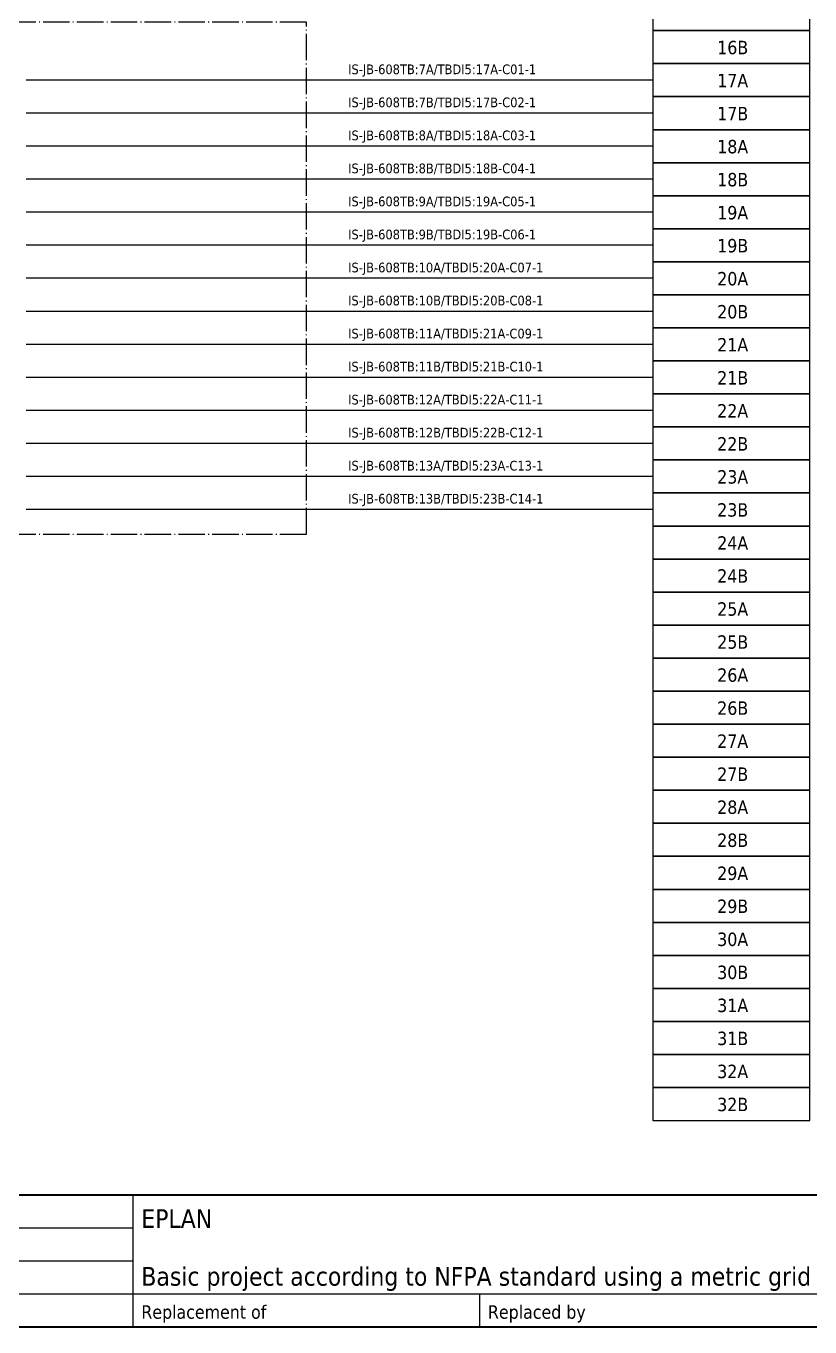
# Model space of a CAD drawing. Header units: millimetres. Extents: x 0 to 1792788, y -13 to 262234.
# Drawn here: x 87 to 182, y 0 to 157.6 of the extents above; entities that cross this region are included whole.
import ezdxf
from ezdxf.enums import TextEntityAlignment as Align

# ---------------------------------------------------------------- set-up
doc = ezdxf.new("R2010")
doc.units = ezdxf.units.MM
doc.linetypes.add('EPL_DASHDOT', pattern=[1, 0.8, -0.1, 0, -0.1])
for name, color, linetype, lineweight in [('EPLAN201', 7, 'Continuous', 35), ('EPLAN300', 5, 'Continuous', 25), ('EPLAN307', 134, 'EPL_DASHDOT', 25), ('EPLAN311', 7, 'Continuous', 25), ('EPLAN400', 5, 'Continuous', 35), ('EPLAN405', 7, 'Continuous', 25), ('EPLAN421', 5, 'Continuous', 35), ('EPLAN433', 251, 'Continuous', 35), ('EPLAN451', 7, 'Continuous', 35), ('EPLAN452', 7, 'Continuous', 35), ('EPLAN453', 7, 'Continuous', 35), ('EPLAN500', 7, 'Continuous', 35), ('EPLAN501', 7, 'Continuous', 35), ('EPLAN502', 7, 'Continuous', 35), ('EPLAN503', 7, 'Continuous', 35), ('EPLAN504', 7, 'Continuous', 35)]:
    doc.layers.add(name, color=color, linetype=linetype, lineweight=lineweight)
doc.styles.add('Tahoma', font='')
doc.styles.get('Tahoma').set_extended_font_data('Tahoma')

# ---------------------------------------------------------------- blocks, each defined once
blk = doc.blocks.new('EPLFRAME')
at = {"layer": 'EPLAN201', "linetype": 'Continuous', "lineweight": 35, "ltscale": 4}
blk.add_line((0, 16), (420, 16), dxfattribs=at)
at = {"layer": 'EPLAN201', "linetype": 'Continuous', "lineweight": 25, "ltscale": 4}
for p, q in [((100, 0), (100, 16)), ((0, 12), (100, 12)), ((0, 8), (100, 8)), ((0, 4), (184, 4)), ((142, 0), (142, 4))]:
    blk.add_line(p, q, dxfattribs=at)
at = {"layer": 'EPLAN201', "linetype": 'Continuous', "lineweight": 35, "ltscale": 4}
blk.add_lwpolyline([(0, 0), (420, 0), (420, 297), (0, 297)], close=True, dxfattribs=at)
at = {"layer": 'EPLAN201', "color": 7, "style": 'Tahoma'}
for s, p in [('Replacement of', (101, 1)), ('Replaced by', (143, 1))]:
    blk.add_text(s, height=1.6254, dxfattribs=at).set_placement(p)
at = {"layer": 'EPLAN451', "color": 7, "style": 'Tahoma'}
for tag, p, height in [('14_10014', (101, 12), 2.26), ('14_10015', (185, 12), 2.26), ('14_10011', (101, 5), 2.26), ('14_10013', (332, 5), 1.63), ('14_10151', (73, 1), 1.63), ('14_10300', (415, 1), 1.63)]:
    blk.add_attdef(tag, p, '', height=height, dxfattribs=at)
blk.add_attdef('4_25020', text='', height=1.63, dxfattribs=at).set_placement((413, 1), align=Align.RIGHT)
at = {"layer": 'EPLAN452', "color": 7, "style": 'Tahoma'}
for tag, p, height in [('4_11041', (1, 17), 2.26), ('4_11071[1]', (1, 13), 1.63), ('4_11074[1]', (21, 13), 1.63), ('4_11070[1]', (41, 13), 1.63), ('4_11024', (73, 13), 1.63), ('4_11011', (231, 12), 2.26), ('4_11030', (301, 12), 2.26), ('4_20132_1001', (374, 13), 1.63), ('4_11071[2]', (1, 9), 1.63), ('4_11074[2]', (21, 9), 1.63), ('4_11070[2]', (41, 9), 1.63), ('4_11022', (73, 9), 1.63), ('4_20134_1001', (374, 9), 1.63), ('4_11071[3]', (1, 5), 1.63), ('4_11074[3]', (21, 5), 1.63), ('4_11070[3]', (41, 5), 1.63), ('4_11080', (73, 5), 1.63), ('4_11059', (301, 5), 1.63)]:
    blk.add_attdef(tag, p, '', height=height, dxfattribs=at)
for tag, height, p in [('4_11040', 2.26, (419, 17)), ('4_11000', 1.63, (419, 5)), ('4_11085', 1.63, (141, 1)), ('4_11086', 1.63, (183, 1))]:
    blk.add_attdef(tag, text='', height=height, dxfattribs=at).set_placement(p, align=Align.RIGHT)
at = {"layer": 'EPLAN453', "color": 7, "style": 'Tahoma'}
for tag, p in [('53_19005_1', (21, 293)), ('53_19005', (63, 293)), ('53_19005_8', (105, 293)), ('53_19005_6', (147, 293)), ('53_19005_7', (189, 293)), ('53_19005_9', (231, 293)), ('53_19005_3', (273, 293)), ('53_19005_2', (315, 293)), ('53_19005_4', (357, 293)), ('53_19005_5', (399, 293))]:
    blk.add_attdef(tag, text='', height=1.35, dxfattribs=at).set_placement(p, align=Align.BOTTOM_CENTER)
blk = doc.blocks.new('EPLSYM_LibrarySPECIAL_en_US_Symbol427_Variant5_Placement1_31')
at = {"layer": 'EPLAN421', "color": 5, "style": 'Tahoma'}
for tag, p in [('17_20029[1]', (-0.9525, 3.335)), ('17_20029[2]', (20.0025, 3.335))]:
    blk.add_attdef(tag, text='', height=1.1739, dxfattribs=at).set_placement(p, align=Align.BOTTOM_RIGHT)
at = {"layer": 'EPLAN433', "color": 251, "style": 'Tahoma'}
blk.add_attdef('17_20406_1', text='', height=1.6254, dxfattribs=at).set_placement((0.9525, 1.5875), align=Align.BOTTOM_RIGHT)
blk.add_attdef('17_20406', text='', height=1.6254, dxfattribs=at).set_placement((0.9525, 1.5875), align=Align.BOTTOM_LEFT)
blk = doc.blocks.new('EPLSYM_LibrarySPECIAL_en_US_Symbol427_Variant5_Placement1_32')
at = {"layer": 'EPLAN421', "color": 5, "style": 'Tahoma'}
for tag, p in [('17_20029[1]', (-0.9525, 3.335)), ('17_20029[2]', (20.0025, 3.335))]:
    blk.add_attdef(tag, text='', height=1.1739, dxfattribs=at).set_placement(p, align=Align.BOTTOM_RIGHT)
at = {"layer": 'EPLAN433', "color": 251, "style": 'Tahoma'}
blk.add_attdef('17_20406_1', text='', height=1.6254, dxfattribs=at).set_placement((0.9525, 1.5875), align=Align.BOTTOM_RIGHT)
blk.add_attdef('17_20406', text='', height=1.6254, dxfattribs=at).set_placement((0.9525, 1.5875), align=Align.BOTTOM_LEFT)
blk = doc.blocks.new('EPLSYM_LibrarySPECIAL_en_US_Symbol427_Variant5_Placement1_33')
at = {"layer": 'EPLAN421', "color": 5, "style": 'Tahoma'}
for tag, p in [('17_20029[1]', (-0.9525, 3.335)), ('17_20029[2]', (20.0025, 3.335))]:
    blk.add_attdef(tag, text='', height=1.1739, dxfattribs=at).set_placement(p, align=Align.BOTTOM_RIGHT)
at = {"layer": 'EPLAN433', "color": 251, "style": 'Tahoma'}
blk.add_attdef('17_20406_1', text='', height=1.6254, dxfattribs=at).set_placement((0.9525, 1.5875), align=Align.BOTTOM_RIGHT)
blk.add_attdef('17_20406', text='', height=1.6254, dxfattribs=at).set_placement((0.9525, 1.5875), align=Align.BOTTOM_LEFT)
blk = doc.blocks.new('EPLSYM_LibrarySPECIAL_en_US_Symbol427_Variant5_Placement1_34')
at = {"layer": 'EPLAN421', "color": 5, "style": 'Tahoma'}
for tag, p in [('17_20029[1]', (-0.9525, 3.335)), ('17_20029[2]', (20.0025, 3.335))]:
    blk.add_attdef(tag, text='', height=1.1739, dxfattribs=at).set_placement(p, align=Align.BOTTOM_RIGHT)
at = {"layer": 'EPLAN433', "color": 251, "style": 'Tahoma'}
blk.add_attdef('17_20406_1', text='', height=1.6254, dxfattribs=at).set_placement((0.9525, 1.5875), align=Align.BOTTOM_RIGHT)
blk.add_attdef('17_20406', text='', height=1.6254, dxfattribs=at).set_placement((0.9525, 1.5875), align=Align.BOTTOM_LEFT)
blk = doc.blocks.new('EPLSYM_LibrarySPECIAL_en_US_Symbol427_Variant5_Placement1_35')
at = {"layer": 'EPLAN421', "color": 5, "style": 'Tahoma'}
for tag, p in [('17_20029[1]', (-0.9525, 3.335)), ('17_20029[2]', (20.0025, 3.335))]:
    blk.add_attdef(tag, text='', height=1.1739, dxfattribs=at).set_placement(p, align=Align.BOTTOM_RIGHT)
at = {"layer": 'EPLAN433', "color": 251, "style": 'Tahoma'}
blk.add_attdef('17_20406_1', text='', height=1.6254, dxfattribs=at).set_placement((0.9525, 1.5875), align=Align.BOTTOM_RIGHT)
blk.add_attdef('17_20406', text='', height=1.6254, dxfattribs=at).set_placement((0.9525, 1.5875), align=Align.BOTTOM_LEFT)
blk = doc.blocks.new('EPLSYM_LibrarySPECIAL_en_US_Symbol427_Variant5_Placement1_36')
at = {"layer": 'EPLAN421', "color": 5, "style": 'Tahoma'}
for tag, p in [('17_20029[1]', (-0.9525, 3.335)), ('17_20029[2]', (20.0025, 3.335))]:
    blk.add_attdef(tag, text='', height=1.1739, dxfattribs=at).set_placement(p, align=Align.BOTTOM_RIGHT)
at = {"layer": 'EPLAN433', "color": 251, "style": 'Tahoma'}
blk.add_attdef('17_20406_1', text='', height=1.6254, dxfattribs=at).set_placement((0.9525, 1.5875), align=Align.BOTTOM_RIGHT)
blk.add_attdef('17_20406', text='', height=1.6254, dxfattribs=at).set_placement((0.9525, 1.5875), align=Align.BOTTOM_LEFT)
blk = doc.blocks.new('EPLSYM_LibrarySPECIAL_en_US_Symbol427_Variant5_Placement1_37')
at = {"layer": 'EPLAN421', "color": 5, "style": 'Tahoma'}
for tag, p in [('17_20029[1]', (-0.9525, 3.335)), ('17_20029[2]', (20.0025, 3.335))]:
    blk.add_attdef(tag, text='', height=1.1739, dxfattribs=at).set_placement(p, align=Align.BOTTOM_RIGHT)
at = {"layer": 'EPLAN433', "color": 251, "style": 'Tahoma'}
blk.add_attdef('17_20406_1', text='', height=1.6254, dxfattribs=at).set_placement((0.9525, 1.5875), align=Align.BOTTOM_RIGHT)
blk.add_attdef('17_20406', text='', height=1.6254, dxfattribs=at).set_placement((0.9525, 1.5875), align=Align.BOTTOM_LEFT)
blk = doc.blocks.new('EPLSYM_LibrarySPECIAL_en_US_Symbol427_Variant5_Placement1_38')
at = {"layer": 'EPLAN421', "color": 5, "style": 'Tahoma'}
for tag, p in [('17_20029[1]', (-0.9525, 3.335)), ('17_20029[2]', (20.0025, 3.335))]:
    blk.add_attdef(tag, text='', height=1.1739, dxfattribs=at).set_placement(p, align=Align.BOTTOM_RIGHT)
at = {"layer": 'EPLAN433', "color": 251, "style": 'Tahoma'}
blk.add_attdef('17_20406_1', text='', height=1.6254, dxfattribs=at).set_placement((0.9525, 1.5875), align=Align.BOTTOM_RIGHT)
blk.add_attdef('17_20406', text='', height=1.6254, dxfattribs=at).set_placement((0.9525, 1.5875), align=Align.BOTTOM_LEFT)
blk = doc.blocks.new('EPLSYM_LibrarySPECIAL_en_US_Symbol427_Variant5_Placement1_39')
at = {"layer": 'EPLAN421', "color": 5, "style": 'Tahoma'}
for tag, p in [('17_20029[1]', (-0.9525, 3.335)), ('17_20029[2]', (20.0025, 3.335))]:
    blk.add_attdef(tag, text='', height=1.1739, dxfattribs=at).set_placement(p, align=Align.BOTTOM_RIGHT)
at = {"layer": 'EPLAN433', "color": 251, "style": 'Tahoma'}
blk.add_attdef('17_20406_1', text='', height=1.6254, dxfattribs=at).set_placement((0.9525, 1.5875), align=Align.BOTTOM_RIGHT)
blk.add_attdef('17_20406', text='', height=1.6254, dxfattribs=at).set_placement((0.9525, 1.5875), align=Align.BOTTOM_LEFT)
blk = doc.blocks.new('EPLSYM_LibrarySPECIAL_en_US_Symbol427_Variant5_Placement1_40')
at = {"layer": 'EPLAN421', "color": 5, "style": 'Tahoma'}
for tag, p in [('17_20029[1]', (-0.9525, 3.335)), ('17_20029[2]', (20.0025, 3.335))]:
    blk.add_attdef(tag, text='', height=1.1739, dxfattribs=at).set_placement(p, align=Align.BOTTOM_RIGHT)
at = {"layer": 'EPLAN433', "color": 251, "style": 'Tahoma'}
blk.add_attdef('17_20406_1', text='', height=1.6254, dxfattribs=at).set_placement((0.9525, 1.5875), align=Align.BOTTOM_RIGHT)
blk.add_attdef('17_20406', text='', height=1.6254, dxfattribs=at).set_placement((0.9525, 1.5875), align=Align.BOTTOM_LEFT)
blk = doc.blocks.new('EPLSYM_LibrarySPECIAL_en_US_Symbol427_Variant5_Placement1_41')
at = {"layer": 'EPLAN421', "color": 5, "style": 'Tahoma'}
for tag, p in [('17_20029[1]', (-0.9525, 3.335)), ('17_20029[2]', (20.0025, 3.335))]:
    blk.add_attdef(tag, text='', height=1.1739, dxfattribs=at).set_placement(p, align=Align.BOTTOM_RIGHT)
at = {"layer": 'EPLAN433', "color": 251, "style": 'Tahoma'}
blk.add_attdef('17_20406_1', text='', height=1.6254, dxfattribs=at).set_placement((0.9525, 1.5875), align=Align.BOTTOM_RIGHT)
blk.add_attdef('17_20406', text='', height=1.6254, dxfattribs=at).set_placement((0.9525, 1.5875), align=Align.BOTTOM_LEFT)
blk = doc.blocks.new('EPLSYM_LibrarySPECIAL_en_US_Symbol427_Variant5_Placement1_42')
at = {"layer": 'EPLAN421', "color": 5, "style": 'Tahoma'}
for tag, p in [('17_20029[1]', (-0.9525, 3.335)), ('17_20029[2]', (20.0025, 3.335))]:
    blk.add_attdef(tag, text='', height=1.1739, dxfattribs=at).set_placement(p, align=Align.BOTTOM_RIGHT)
at = {"layer": 'EPLAN433', "color": 251, "style": 'Tahoma'}
blk.add_attdef('17_20406_1', text='', height=1.6254, dxfattribs=at).set_placement((0.9525, 1.5875), align=Align.BOTTOM_RIGHT)
blk.add_attdef('17_20406', text='', height=1.6254, dxfattribs=at).set_placement((0.9525, 1.5875), align=Align.BOTTOM_LEFT)
blk = doc.blocks.new('EPLSYM_LibrarySPECIAL_en_US_Symbol427_Variant5_Placement1_43')
at = {"layer": 'EPLAN421', "color": 5, "style": 'Tahoma'}
for tag, p in [('17_20029[1]', (-0.9525, 3.335)), ('17_20029[2]', (20.0025, 3.335))]:
    blk.add_attdef(tag, text='', height=1.1739, dxfattribs=at).set_placement(p, align=Align.BOTTOM_RIGHT)
at = {"layer": 'EPLAN433', "color": 251, "style": 'Tahoma'}
blk.add_attdef('17_20406_1', text='', height=1.6254, dxfattribs=at).set_placement((0.9525, 1.5875), align=Align.BOTTOM_RIGHT)
blk.add_attdef('17_20406', text='', height=1.6254, dxfattribs=at).set_placement((0.9525, 1.5875), align=Align.BOTTOM_LEFT)
blk = doc.blocks.new('EPLSYM_LibrarySPECIAL_en_US_Symbol427_Variant5_Placement1_44')
at = {"layer": 'EPLAN421', "color": 5, "style": 'Tahoma'}
for tag, p in [('17_20029[1]', (-0.9525, 3.335)), ('17_20029[2]', (20.0025, 3.335))]:
    blk.add_attdef(tag, text='', height=1.1739, dxfattribs=at).set_placement(p, align=Align.BOTTOM_RIGHT)
at = {"layer": 'EPLAN433', "color": 251, "style": 'Tahoma'}
blk.add_attdef('17_20406_1', text='', height=1.6254, dxfattribs=at).set_placement((0.9525, 1.5875), align=Align.BOTTOM_RIGHT)
blk.add_attdef('17_20406', text='', height=1.6254, dxfattribs=at).set_placement((0.9525, 1.5875), align=Align.BOTTOM_LEFT)
blk = doc.blocks.new('EPLSYM_LibrarySPECIAL_en_US_Symbol427_Variant5_Placement1_45')
at = {"layer": 'EPLAN421', "color": 5, "style": 'Tahoma'}
for tag, p in [('17_20029[1]', (-0.9525, 3.335)), ('17_20029[2]', (20.0025, 3.335))]:
    blk.add_attdef(tag, text='', height=1.1739, dxfattribs=at).set_placement(p, align=Align.BOTTOM_RIGHT)
at = {"layer": 'EPLAN433', "color": 251, "style": 'Tahoma'}
blk.add_attdef('17_20406_1', text='', height=1.6254, dxfattribs=at).set_placement((0.9525, 1.5875), align=Align.BOTTOM_RIGHT)
blk.add_attdef('17_20406', text='', height=1.6254, dxfattribs=at).set_placement((0.9525, 1.5875), align=Align.BOTTOM_LEFT)
blk = doc.blocks.new('EPLSYM_LibrarySPECIAL_en_US_Symbol427_Variant5_Placement1_46')
at = {"layer": 'EPLAN421', "color": 5, "style": 'Tahoma'}
for tag, p in [('17_20029[1]', (-0.9525, 3.335)), ('17_20029[2]', (20.0025, 3.335))]:
    blk.add_attdef(tag, text='', height=1.1739, dxfattribs=at).set_placement(p, align=Align.BOTTOM_RIGHT)
at = {"layer": 'EPLAN433', "color": 251, "style": 'Tahoma'}
blk.add_attdef('17_20406_1', text='', height=1.6254, dxfattribs=at).set_placement((0.9525, 1.5875), align=Align.BOTTOM_RIGHT)
blk.add_attdef('17_20406', text='', height=1.6254, dxfattribs=at).set_placement((0.9525, 1.5875), align=Align.BOTTOM_LEFT)
blk = doc.blocks.new('EPLSYM_LibrarySPECIAL_en_US_Symbol427_Variant5_Placement1_47')
at = {"layer": 'EPLAN421', "color": 5, "style": 'Tahoma'}
for tag, p in [('17_20029[1]', (-0.9525, 3.335)), ('17_20029[2]', (20.0025, 3.335))]:
    blk.add_attdef(tag, text='', height=1.1739, dxfattribs=at).set_placement(p, align=Align.BOTTOM_RIGHT)
at = {"layer": 'EPLAN433', "color": 251, "style": 'Tahoma'}
blk.add_attdef('17_20406_1', text='', height=1.6254, dxfattribs=at).set_placement((0.9525, 1.5875), align=Align.BOTTOM_RIGHT)
blk.add_attdef('17_20406', text='', height=1.6254, dxfattribs=at).set_placement((0.9525, 1.5875), align=Align.BOTTOM_LEFT)
blk = doc.blocks.new('EPLSYM_LibrarySPECIAL_en_US_Symbol427_Variant5_Placement1_48')
at = {"layer": 'EPLAN421', "color": 5, "style": 'Tahoma'}
for tag, p in [('17_20029[1]', (-0.9525, 3.335)), ('17_20029[2]', (20.0025, 3.335))]:
    blk.add_attdef(tag, text='', height=1.1739, dxfattribs=at).set_placement(p, align=Align.BOTTOM_RIGHT)
at = {"layer": 'EPLAN433', "color": 251, "style": 'Tahoma'}
blk.add_attdef('17_20406_1', text='', height=1.6254, dxfattribs=at).set_placement((0.9525, 1.5875), align=Align.BOTTOM_RIGHT)
blk.add_attdef('17_20406', text='', height=1.6254, dxfattribs=at).set_placement((0.9525, 1.5875), align=Align.BOTTOM_LEFT)
blk = doc.blocks.new('EPLSYM_LibrarySPECIAL_en_US_Symbol427_Variant5_Placement1_49')
at = {"layer": 'EPLAN421', "color": 5, "style": 'Tahoma'}
for tag, p in [('17_20029[1]', (-0.9525, 3.335)), ('17_20029[2]', (20.0025, 3.335))]:
    blk.add_attdef(tag, text='', height=1.1739, dxfattribs=at).set_placement(p, align=Align.BOTTOM_RIGHT)
at = {"layer": 'EPLAN433', "color": 251, "style": 'Tahoma'}
blk.add_attdef('17_20406_1', text='', height=1.6254, dxfattribs=at).set_placement((0.9525, 1.5875), align=Align.BOTTOM_RIGHT)
blk.add_attdef('17_20406', text='', height=1.6254, dxfattribs=at).set_placement((0.9525, 1.5875), align=Align.BOTTOM_LEFT)
blk = doc.blocks.new('EPLSYM_LibrarySPECIAL_en_US_Symbol427_Variant5_Placement1_50')
at = {"layer": 'EPLAN421', "color": 5, "style": 'Tahoma'}
for tag, p in [('17_20029[1]', (-0.9525, 3.335)), ('17_20029[2]', (20.0025, 3.335))]:
    blk.add_attdef(tag, text='', height=1.1739, dxfattribs=at).set_placement(p, align=Align.BOTTOM_RIGHT)
at = {"layer": 'EPLAN433', "color": 251, "style": 'Tahoma'}
blk.add_attdef('17_20406_1', text='', height=1.6254, dxfattribs=at).set_placement((0.9525, 1.5875), align=Align.BOTTOM_RIGHT)
blk.add_attdef('17_20406', text='', height=1.6254, dxfattribs=at).set_placement((0.9525, 1.5875), align=Align.BOTTOM_LEFT)
blk = doc.blocks.new('EPLSYM_LibrarySPECIAL_en_US_Symbol427_Variant5_Placement1_51')
at = {"layer": 'EPLAN421', "color": 5, "style": 'Tahoma'}
for tag, p in [('17_20029[1]', (-0.9525, 3.335)), ('17_20029[2]', (20.0025, 3.335))]:
    blk.add_attdef(tag, text='', height=1.1739, dxfattribs=at).set_placement(p, align=Align.BOTTOM_RIGHT)
at = {"layer": 'EPLAN433', "color": 251, "style": 'Tahoma'}
blk.add_attdef('17_20406_1', text='', height=1.6254, dxfattribs=at).set_placement((0.9525, 1.5875), align=Align.BOTTOM_RIGHT)
blk.add_attdef('17_20406', text='', height=1.6254, dxfattribs=at).set_placement((0.9525, 1.5875), align=Align.BOTTOM_LEFT)
blk = doc.blocks.new('EPLSYM_LibrarySPECIAL_en_US_Symbol427_Variant5_Placement1_52')
at = {"layer": 'EPLAN421', "color": 5, "style": 'Tahoma'}
for tag, p in [('17_20029[1]', (-0.9525, 3.335)), ('17_20029[2]', (20.0025, 3.335))]:
    blk.add_attdef(tag, text='', height=1.1739, dxfattribs=at).set_placement(p, align=Align.BOTTOM_RIGHT)
at = {"layer": 'EPLAN433', "color": 251, "style": 'Tahoma'}
blk.add_attdef('17_20406_1', text='', height=1.6254, dxfattribs=at).set_placement((0.9525, 1.5875), align=Align.BOTTOM_RIGHT)
blk.add_attdef('17_20406', text='', height=1.6254, dxfattribs=at).set_placement((0.9525, 1.5875), align=Align.BOTTOM_LEFT)
blk = doc.blocks.new('EPLSYM_LibrarySPECIAL_en_US_Symbol427_Variant5_Placement1_53')
at = {"layer": 'EPLAN421', "color": 5, "style": 'Tahoma'}
for tag, p in [('17_20029[1]', (-0.9525, 3.335)), ('17_20029[2]', (20.0025, 3.335))]:
    blk.add_attdef(tag, text='', height=1.1739, dxfattribs=at).set_placement(p, align=Align.BOTTOM_RIGHT)
at = {"layer": 'EPLAN433', "color": 251, "style": 'Tahoma'}
blk.add_attdef('17_20406_1', text='', height=1.6254, dxfattribs=at).set_placement((0.9525, 1.5875), align=Align.BOTTOM_RIGHT)
blk.add_attdef('17_20406', text='', height=1.6254, dxfattribs=at).set_placement((0.9525, 1.5875), align=Align.BOTTOM_LEFT)
blk = doc.blocks.new('EPLSYM_LibrarySPECIAL_en_US_Symbol427_Variant5_Placement1_54')
at = {"layer": 'EPLAN421', "color": 5, "style": 'Tahoma'}
for tag, p in [('17_20029[1]', (-0.9525, 3.335)), ('17_20029[2]', (20.0025, 3.335))]:
    blk.add_attdef(tag, text='', height=1.1739, dxfattribs=at).set_placement(p, align=Align.BOTTOM_RIGHT)
at = {"layer": 'EPLAN433', "color": 251, "style": 'Tahoma'}
blk.add_attdef('17_20406_1', text='', height=1.6254, dxfattribs=at).set_placement((0.9525, 1.5875), align=Align.BOTTOM_RIGHT)
blk.add_attdef('17_20406', text='', height=1.6254, dxfattribs=at).set_placement((0.9525, 1.5875), align=Align.BOTTOM_LEFT)
blk = doc.blocks.new('EPLSYM_LibrarySPECIAL_en_US_Symbol427_Variant5_Placement1_55')
at = {"layer": 'EPLAN421', "color": 5, "style": 'Tahoma'}
for tag, p in [('17_20029[1]', (-0.9525, 3.335)), ('17_20029[2]', (20.0025, 3.335))]:
    blk.add_attdef(tag, text='', height=1.1739, dxfattribs=at).set_placement(p, align=Align.BOTTOM_RIGHT)
at = {"layer": 'EPLAN433', "color": 251, "style": 'Tahoma'}
blk.add_attdef('17_20406_1', text='', height=1.6254, dxfattribs=at).set_placement((0.9525, 1.5875), align=Align.BOTTOM_RIGHT)
blk.add_attdef('17_20406', text='', height=1.6254, dxfattribs=at).set_placement((0.9525, 1.5875), align=Align.BOTTOM_LEFT)
blk = doc.blocks.new('EPLSYM_LibrarySPECIAL_en_US_Symbol427_Variant5_Placement1_56')
at = {"layer": 'EPLAN421', "color": 5, "style": 'Tahoma'}
for tag, p in [('17_20029[1]', (-0.9525, 3.335)), ('17_20029[2]', (20.0025, 3.335))]:
    blk.add_attdef(tag, text='', height=1.1739, dxfattribs=at).set_placement(p, align=Align.BOTTOM_RIGHT)
at = {"layer": 'EPLAN433', "color": 251, "style": 'Tahoma'}
blk.add_attdef('17_20406_1', text='', height=1.6254, dxfattribs=at).set_placement((0.9525, 1.5875), align=Align.BOTTOM_RIGHT)
blk.add_attdef('17_20406', text='', height=1.6254, dxfattribs=at).set_placement((0.9525, 1.5875), align=Align.BOTTOM_LEFT)
blk = doc.blocks.new('EPLSYM_LibrarySPECIAL_en_US_Symbol427_Variant5_Placement1_57')
at = {"layer": 'EPLAN421', "color": 5, "style": 'Tahoma'}
for tag, p in [('17_20029[1]', (-0.9525, 3.335)), ('17_20029[2]', (20.0025, 3.335))]:
    blk.add_attdef(tag, text='', height=1.1739, dxfattribs=at).set_placement(p, align=Align.BOTTOM_RIGHT)
at = {"layer": 'EPLAN433', "color": 251, "style": 'Tahoma'}
blk.add_attdef('17_20406_1', text='', height=1.6254, dxfattribs=at).set_placement((0.9525, 1.5875), align=Align.BOTTOM_RIGHT)
blk.add_attdef('17_20406', text='', height=1.6254, dxfattribs=at).set_placement((0.9525, 1.5875), align=Align.BOTTOM_LEFT)
blk = doc.blocks.new('EPLSYM_LibrarySPECIAL_en_US_Symbol427_Variant5_Placement1_58')
at = {"layer": 'EPLAN421', "color": 5, "style": 'Tahoma'}
for tag, p in [('17_20029[1]', (-0.9525, 3.335)), ('17_20029[2]', (20.0025, 3.335))]:
    blk.add_attdef(tag, text='', height=1.1739, dxfattribs=at).set_placement(p, align=Align.BOTTOM_RIGHT)
at = {"layer": 'EPLAN433', "color": 251, "style": 'Tahoma'}
blk.add_attdef('17_20406_1', text='', height=1.6254, dxfattribs=at).set_placement((0.9525, 1.5875), align=Align.BOTTOM_RIGHT)
blk.add_attdef('17_20406', text='', height=1.6254, dxfattribs=at).set_placement((0.9525, 1.5875), align=Align.BOTTOM_LEFT)
blk = doc.blocks.new('EPLSYM_LibrarySPECIAL_en_US_Symbol427_Variant5_Placement1_59')
at = {"layer": 'EPLAN421', "color": 5, "style": 'Tahoma'}
for tag, p in [('17_20029[1]', (-0.9525, 3.335)), ('17_20029[2]', (20.0025, 3.335))]:
    blk.add_attdef(tag, text='', height=1.1739, dxfattribs=at).set_placement(p, align=Align.BOTTOM_RIGHT)
at = {"layer": 'EPLAN433', "color": 251, "style": 'Tahoma'}
blk.add_attdef('17_20406_1', text='', height=1.6254, dxfattribs=at).set_placement((0.9525, 1.5875), align=Align.BOTTOM_RIGHT)
blk.add_attdef('17_20406', text='', height=1.6254, dxfattribs=at).set_placement((0.9525, 1.5875), align=Align.BOTTOM_LEFT)
blk = doc.blocks.new('EPLSYM_LibrarySPECIAL_en_US_Symbol427_Variant5_Placement1_60')
at = {"layer": 'EPLAN421', "color": 5, "style": 'Tahoma'}
for tag, p in [('17_20029[1]', (-0.9525, 3.335)), ('17_20029[2]', (20.0025, 3.335))]:
    blk.add_attdef(tag, text='', height=1.1739, dxfattribs=at).set_placement(p, align=Align.BOTTOM_RIGHT)
at = {"layer": 'EPLAN433', "color": 251, "style": 'Tahoma'}
blk.add_attdef('17_20406_1', text='', height=1.6254, dxfattribs=at).set_placement((0.9525, 1.5875), align=Align.BOTTOM_RIGHT)
blk.add_attdef('17_20406', text='', height=1.6254, dxfattribs=at).set_placement((0.9525, 1.5875), align=Align.BOTTOM_LEFT)
blk = doc.blocks.new('EPLSYM_LibrarySPECIAL_en_US_Symbol427_Variant5_Placement1_61')
at = {"layer": 'EPLAN421', "color": 5, "style": 'Tahoma'}
for tag, p in [('17_20029[1]', (-0.9525, 3.335)), ('17_20029[2]', (20.0025, 3.335))]:
    blk.add_attdef(tag, text='', height=1.1739, dxfattribs=at).set_placement(p, align=Align.BOTTOM_RIGHT)
at = {"layer": 'EPLAN433', "color": 251, "style": 'Tahoma'}
blk.add_attdef('17_20406_1', text='', height=1.6254, dxfattribs=at).set_placement((0.9525, 1.5875), align=Align.BOTTOM_RIGHT)
blk.add_attdef('17_20406', text='', height=1.6254, dxfattribs=at).set_placement((0.9525, 1.5875), align=Align.BOTTOM_LEFT)
blk = doc.blocks.new('EPLSYM_LibrarySPECIAL_en_US_Symbol427_Variant5_Placement1_62')
at = {"layer": 'EPLAN421', "color": 5, "style": 'Tahoma'}
for tag, p in [('17_20029[1]', (-0.9525, 3.335)), ('17_20029[2]', (20.0025, 3.335))]:
    blk.add_attdef(tag, text='', height=1.1739, dxfattribs=at).set_placement(p, align=Align.BOTTOM_RIGHT)
at = {"layer": 'EPLAN433', "color": 251, "style": 'Tahoma'}
blk.add_attdef('17_20406_1', text='', height=1.6254, dxfattribs=at).set_placement((0.9525, 1.5875), align=Align.BOTTOM_RIGHT)
blk.add_attdef('17_20406', text='', height=1.6254, dxfattribs=at).set_placement((0.9525, 1.5875), align=Align.BOTTOM_LEFT)
blk = doc.blocks.new('EPLSYM_LibrarySPECIAL_en_US_Symbol427_Variant5_Placement1_63')
at = {"layer": 'EPLAN421', "color": 5, "style": 'Tahoma'}
for tag, p in [('17_20029[1]', (-0.9525, 3.335)), ('17_20029[2]', (20.0025, 3.335))]:
    blk.add_attdef(tag, text='', height=1.1739, dxfattribs=at).set_placement(p, align=Align.BOTTOM_RIGHT)
at = {"layer": 'EPLAN433', "color": 251, "style": 'Tahoma'}
blk.add_attdef('17_20406_1', text='', height=1.6254, dxfattribs=at).set_placement((0.9525, 1.5875), align=Align.BOTTOM_RIGHT)
blk.add_attdef('17_20406', text='', height=1.6254, dxfattribs=at).set_placement((0.9525, 1.5875), align=Align.BOTTOM_LEFT)
blk = doc.blocks.new('EPLSYM_LibrarySPECIAL_Symbol308_Variant0_Placement0')
at = {"layer": 'EPLAN405', "color": 7, "style": 'Tahoma'}
for tag, p in [('17_31011', (1.5, 6.35)), ('17_31002', (1.5, 0.5))]:
    blk.add_attdef(tag, text='', height=1.17, dxfattribs=at).set_placement(p, align=Align.BOTTOM_LEFT)
for tag, p in [('17_31004', (1.5, 4.4)), ('17_31003', (1.5, 2.45))]:
    blk.add_attdef(tag, p, '', height=1.17, dxfattribs=at)
blk = doc.blocks.new('EPLSYM_LibrarySPECIAL_Symbol2_Variant0_Placement1_22')
at = {"layer": 'EPLAN307', "lineweight": 25, "ltscale": 4}
blk.add_lwpolyline([(0, -62), (118, -62), (118, 0), (0, 0)], close=True, dxfattribs=at)
at = {"layer": 'EPLAN400', "color": 5, "style": 'Tahoma'}
blk.add_attdef('88_20010', text='', height=2.2575, dxfattribs=at).set_placement((-1.5, -0.9515), align=Align.TOP_RIGHT)
at = {"layer": 'EPLAN500', "color": 7, "style": 'Tahoma'}
blk.add_attdef('88_20027', text='', height=1.6254, dxfattribs=at).set_placement((-1.5, -4.57508), align=Align.TOP_RIGHT)
at = {"layer": 'EPLAN501', "color": 7, "style": 'Tahoma'}
blk.add_attdef('88_20011', text='', height=1.6254, dxfattribs=at).set_placement((-1.5, -9.97508), align=Align.TOP_RIGHT)
at = {"layer": 'EPLAN502', "color": 7, "style": 'Tahoma'}
blk.add_attdef('88_20025', text='', height=1.6254, dxfattribs=at).set_placement((-1.5, -12.67508), align=Align.TOP_RIGHT)
at = {"layer": 'EPLAN503', "color": 7, "style": 'Tahoma'}
blk.add_attdef('88_20024', text='', height=1.6254, dxfattribs=at).set_placement((-1.5, -15.37508), align=Align.TOP_RIGHT)
at = {"layer": 'EPLAN504', "color": 7, "style": 'Tahoma'}
blk.add_attdef('88_20901[1]', text='', height=1.6254, dxfattribs=at).set_placement((-1.5, -7.27508), align=Align.TOP_RIGHT)

msp = doc.modelspace()

# ---------------------------------------------------------------- linework, layer by layer
at = {"layer": 'EPLAN300', "lineweight": 25, "ltscale": 4}
for points in [[(163, 157), (182, 157), (182, 161), (163, 161)], [(163, 153), (182, 153), (182, 157), (163, 157)], [(163, 149), (182, 149), (182, 153), (163, 153)], [(163, 145), (182, 145), (182, 149), (163, 149)], [(163, 141), (182, 141), (182, 145), (163, 145)], [(163, 137), (182, 137), (182, 141), (163, 141)], [(163, 133), (182, 133), (182, 137), (163, 137)], [(163, 129), (182, 129), (182, 133), (163, 133)], [(163, 125), (182, 125), (182, 129), (163, 129)], [(163, 121), (182, 121), (182, 125), (163, 125)], [(163, 117), (182, 117), (182, 121), (163, 121)], [(163, 113), (182, 113), (182, 117), (163, 117)], [(163, 109), (182, 109), (182, 113), (163, 113)], [(163, 105), (182, 105), (182, 109), (163, 109)], [(163, 101), (182, 101), (182, 105), (163, 105)], [(163, 97), (182, 97), (182, 101), (163, 101)], [(163, 93), (182, 93), (182, 97), (163, 97)], [(163, 89), (182, 89), (182, 93), (163, 93)], [(163, 85), (182, 85), (182, 89), (163, 89)], [(163, 81), (182, 81), (182, 85), (163, 85)], [(163, 77), (182, 77), (182, 81), (163, 81)], [(163, 73), (182, 73), (182, 77), (163, 77)], [(163, 69), (182, 69), (182, 73), (163, 73)], [(163, 65), (182, 65), (182, 69), (163, 69)], [(163, 61), (182, 61), (182, 65), (163, 65)], [(163, 57), (182, 57), (182, 61), (163, 61)], [(163, 53), (182, 53), (182, 57), (163, 57)], [(163, 49), (182, 49), (182, 53), (163, 53)], [(163, 45), (182, 45), (182, 49), (163, 49)], [(163, 41), (182, 41), (182, 45), (163, 45)], [(163, 37), (182, 37), (182, 41), (163, 41)], [(163, 33), (182, 33), (182, 37), (163, 37)], [(163, 29), (182, 29), (182, 33), (163, 33)], [(163, 25), (182, 25), (182, 29), (163, 29)]]:
    msp.add_lwpolyline(points, close=True, dxfattribs=at)
at = {"layer": 'EPLAN311', "color": 7, "ltscale": 4}
for p, q in [((163, 151), (87.05, 151)), ((163, 147), (87.05, 147)), ((163, 143), (87.05, 143)), ((163, 139), (87.05, 139)), ((163, 135), (87.05, 135)), ((163, 131), (87.05, 131)), ((163, 127), (87.05, 127)), ((163, 123), (87.05, 123)), ((163, 119), (87.05, 119)), ((163, 115), (87.05, 115)), ((163, 111), (87.05, 111)), ((163, 107), (87.05, 107)), ((163, 103), (87.05, 103)), ((163, 99), (87.05, 99))]:
    msp.add_line(p, q, dxfattribs=at)

# ---------------------------------------------------------------- block references
ref = msp.add_blockref('EPLFRAME', (0, 0))
ref.add_attrib('14_10011', 'Basic project according to NFPA standard using a metric grid', (101, 5), dxfattribs={"layer": 'EPLAN451', "color": 7, "height": 2.2575, "style": 'Tahoma'})
ref.add_attrib('14_10014', 'EPLAN', (101, 12), dxfattribs={"layer": 'EPLAN451', "color": 7, "height": 2.257, "style": 'Tahoma'})
ref = msp.add_blockref('EPLSYM_LibrarySPECIAL_Symbol2_Variant0_Placement1_22', (3, 158))
ref.add_attrib('88_20010', 'IS-JB-608', dxfattribs={"layer": 'EPLAN400', "color": 5, "height": 2.257, "style": 'Tahoma'}).set_placement((16.61, 161.81), align=Align.TOP_RIGHT)
ref = msp.add_blockref('EPLSYM_LibrarySPECIAL_en_US_Symbol427_Variant5_Placement1_31', (163, 155))
ref.add_attrib('17_20011', '16B', dxfattribs={"layer": 'EPLAN501', "color": 7, "height": 1.625, "style": 'Tahoma'}).set_placement((172.66, 153.65), align=Align.BOTTOM_CENTER)
ref = msp.add_blockref('EPLSYM_LibrarySPECIAL_Symbol308_Variant0_Placement0', (126, 151))
ref.add_attrib('17_31011', 'IS-JB-608TB:7A/TBDI5:17A-C01-1', dxfattribs={"layer": 'EPLAN405', "color": 7, "height": 1.1739, "style": 'Tahoma'}).set_placement((126.05, 151.37), align=Align.BOTTOM_LEFT)
ref = msp.add_blockref('EPLSYM_LibrarySPECIAL_en_US_Symbol427_Variant5_Placement1_32', (163, 151))
ref.add_attrib('17_20011', '17A', dxfattribs={"layer": 'EPLAN501', "color": 7, "height": 1.625, "style": 'Tahoma'}).set_placement((172.66, 149.65), align=Align.BOTTOM_CENTER)
ref = msp.add_blockref('EPLSYM_LibrarySPECIAL_Symbol308_Variant0_Placement0', (126, 147))
ref.add_attrib('17_31011', 'IS-JB-608TB:7B/TBDI5:17B-C02-1', dxfattribs={"layer": 'EPLAN405', "color": 7, "height": 1.1739, "style": 'Tahoma'}).set_placement((126.05, 147.37), align=Align.BOTTOM_LEFT)
ref = msp.add_blockref('EPLSYM_LibrarySPECIAL_en_US_Symbol427_Variant5_Placement1_33', (163, 147))
ref.add_attrib('17_20011', '17B', dxfattribs={"layer": 'EPLAN501', "color": 7, "height": 1.625, "style": 'Tahoma'}).set_placement((172.66, 145.65), align=Align.BOTTOM_CENTER)
ref = msp.add_blockref('EPLSYM_LibrarySPECIAL_Symbol308_Variant0_Placement0', (126, 143))
ref.add_attrib('17_31011', 'IS-JB-608TB:8A/TBDI5:18A-C03-1', dxfattribs={"layer": 'EPLAN405', "color": 7, "height": 1.1739, "style": 'Tahoma'}).set_placement((126.05, 143.37), align=Align.BOTTOM_LEFT)
ref = msp.add_blockref('EPLSYM_LibrarySPECIAL_en_US_Symbol427_Variant5_Placement1_34', (163, 143))
ref.add_attrib('17_20011', '18A', dxfattribs={"layer": 'EPLAN501', "color": 7, "height": 1.625, "style": 'Tahoma'}).set_placement((172.66, 141.65), align=Align.BOTTOM_CENTER)
ref = msp.add_blockref('EPLSYM_LibrarySPECIAL_Symbol308_Variant0_Placement0', (126, 139))
ref.add_attrib('17_31011', 'IS-JB-608TB:8B/TBDI5:18B-C04-1', dxfattribs={"layer": 'EPLAN405', "color": 7, "height": 1.1739, "style": 'Tahoma'}).set_placement((126.05, 139.37), align=Align.BOTTOM_LEFT)
ref = msp.add_blockref('EPLSYM_LibrarySPECIAL_en_US_Symbol427_Variant5_Placement1_35', (163, 139))
ref.add_attrib('17_20011', '18B', dxfattribs={"layer": 'EPLAN501', "color": 7, "height": 1.625, "style": 'Tahoma'}).set_placement((172.66, 137.65), align=Align.BOTTOM_CENTER)
ref = msp.add_blockref('EPLSYM_LibrarySPECIAL_Symbol308_Variant0_Placement0', (126, 135))
ref.add_attrib('17_31011', 'IS-JB-608TB:9A/TBDI5:19A-C05-1', dxfattribs={"layer": 'EPLAN405', "color": 7, "height": 1.1739, "style": 'Tahoma'}).set_placement((126.05, 135.37), align=Align.BOTTOM_LEFT)
ref = msp.add_blockref('EPLSYM_LibrarySPECIAL_en_US_Symbol427_Variant5_Placement1_36', (163, 135))
ref.add_attrib('17_20011', '19A', dxfattribs={"layer": 'EPLAN501', "color": 7, "height": 1.625, "style": 'Tahoma'}).set_placement((172.66, 133.65), align=Align.BOTTOM_CENTER)
ref = msp.add_blockref('EPLSYM_LibrarySPECIAL_Symbol308_Variant0_Placement0', (126, 131))
ref.add_attrib('17_31011', 'IS-JB-608TB:9B/TBDI5:19B-C06-1', dxfattribs={"layer": 'EPLAN405', "color": 7, "height": 1.1739, "style": 'Tahoma'}).set_placement((126.05, 131.37), align=Align.BOTTOM_LEFT)
ref = msp.add_blockref('EPLSYM_LibrarySPECIAL_en_US_Symbol427_Variant5_Placement1_37', (163, 131))
ref.add_attrib('17_20011', '19B', dxfattribs={"layer": 'EPLAN501', "color": 7, "height": 1.625, "style": 'Tahoma'}).set_placement((172.66, 129.65), align=Align.BOTTOM_CENTER)
ref = msp.add_blockref('EPLSYM_LibrarySPECIAL_Symbol308_Variant0_Placement0', (126, 127))
ref.add_attrib('17_31011', 'IS-JB-608TB:10A/TBDI5:20A-C07-1', dxfattribs={"layer": 'EPLAN405', "color": 7, "height": 1.1739, "style": 'Tahoma'}).set_placement((126.05, 127.37), align=Align.BOTTOM_LEFT)
ref = msp.add_blockref('EPLSYM_LibrarySPECIAL_en_US_Symbol427_Variant5_Placement1_38', (163, 127))
ref.add_attrib('17_20011', '20A', dxfattribs={"layer": 'EPLAN501', "color": 7, "height": 1.625, "style": 'Tahoma'}).set_placement((172.66, 125.65), align=Align.BOTTOM_CENTER)
ref = msp.add_blockref('EPLSYM_LibrarySPECIAL_Symbol308_Variant0_Placement0', (126, 123))
ref.add_attrib('17_31011', 'IS-JB-608TB:10B/TBDI5:20B-C08-1', dxfattribs={"layer": 'EPLAN405', "color": 7, "height": 1.1739, "style": 'Tahoma'}).set_placement((126.05, 123.37), align=Align.BOTTOM_LEFT)
ref = msp.add_blockref('EPLSYM_LibrarySPECIAL_en_US_Symbol427_Variant5_Placement1_39', (163, 123))
ref.add_attrib('17_20011', '20B', dxfattribs={"layer": 'EPLAN501', "color": 7, "height": 1.625, "style": 'Tahoma'}).set_placement((172.66, 121.65), align=Align.BOTTOM_CENTER)
ref = msp.add_blockref('EPLSYM_LibrarySPECIAL_Symbol308_Variant0_Placement0', (126, 119))
ref.add_attrib('17_31011', 'IS-JB-608TB:11A/TBDI5:21A-C09-1', dxfattribs={"layer": 'EPLAN405', "color": 7, "height": 1.1739, "style": 'Tahoma'}).set_placement((126.05, 119.37), align=Align.BOTTOM_LEFT)
ref = msp.add_blockref('EPLSYM_LibrarySPECIAL_en_US_Symbol427_Variant5_Placement1_40', (163, 119))
ref.add_attrib('17_20011', '21A', dxfattribs={"layer": 'EPLAN501', "color": 7, "height": 1.625, "style": 'Tahoma'}).set_placement((172.66, 117.65), align=Align.BOTTOM_CENTER)
ref = msp.add_blockref('EPLSYM_LibrarySPECIAL_Symbol308_Variant0_Placement0', (126, 115))
ref.add_attrib('17_31011', 'IS-JB-608TB:11B/TBDI5:21B-C10-1', dxfattribs={"layer": 'EPLAN405', "color": 7, "height": 1.1739, "style": 'Tahoma'}).set_placement((126.05, 115.37), align=Align.BOTTOM_LEFT)
ref = msp.add_blockref('EPLSYM_LibrarySPECIAL_en_US_Symbol427_Variant5_Placement1_41', (163, 115))
ref.add_attrib('17_20011', '21B', dxfattribs={"layer": 'EPLAN501', "color": 7, "height": 1.625, "style": 'Tahoma'}).set_placement((172.66, 113.65), align=Align.BOTTOM_CENTER)
ref = msp.add_blockref('EPLSYM_LibrarySPECIAL_Symbol308_Variant0_Placement0', (126, 111))
ref.add_attrib('17_31011', 'IS-JB-608TB:12A/TBDI5:22A-C11-1', dxfattribs={"layer": 'EPLAN405', "color": 7, "height": 1.1739, "style": 'Tahoma'}).set_placement((126.05, 111.37), align=Align.BOTTOM_LEFT)
ref = msp.add_blockref('EPLSYM_LibrarySPECIAL_en_US_Symbol427_Variant5_Placement1_42', (163, 111))
ref.add_attrib('17_20011', '22A', dxfattribs={"layer": 'EPLAN501', "color": 7, "height": 1.625, "style": 'Tahoma'}).set_placement((172.66, 109.65), align=Align.BOTTOM_CENTER)
ref = msp.add_blockref('EPLSYM_LibrarySPECIAL_Symbol308_Variant0_Placement0', (126, 107))
ref.add_attrib('17_31011', 'IS-JB-608TB:12B/TBDI5:22B-C12-1', dxfattribs={"layer": 'EPLAN405', "color": 7, "height": 1.1739, "style": 'Tahoma'}).set_placement((126.05, 107.37), align=Align.BOTTOM_LEFT)
ref = msp.add_blockref('EPLSYM_LibrarySPECIAL_en_US_Symbol427_Variant5_Placement1_43', (163, 107))
ref.add_attrib('17_20011', '22B', dxfattribs={"layer": 'EPLAN501', "color": 7, "height": 1.625, "style": 'Tahoma'}).set_placement((172.66, 105.65), align=Align.BOTTOM_CENTER)
ref = msp.add_blockref('EPLSYM_LibrarySPECIAL_Symbol308_Variant0_Placement0', (126, 103))
ref.add_attrib('17_31011', 'IS-JB-608TB:13A/TBDI5:23A-C13-1', dxfattribs={"layer": 'EPLAN405', "color": 7, "height": 1.1739, "style": 'Tahoma'}).set_placement((126.05, 103.37), align=Align.BOTTOM_LEFT)
ref = msp.add_blockref('EPLSYM_LibrarySPECIAL_en_US_Symbol427_Variant5_Placement1_44', (163, 103))
ref.add_attrib('17_20011', '23A', dxfattribs={"layer": 'EPLAN501', "color": 7, "height": 1.625, "style": 'Tahoma'}).set_placement((172.66, 101.65), align=Align.BOTTOM_CENTER)
ref = msp.add_blockref('EPLSYM_LibrarySPECIAL_Symbol308_Variant0_Placement0', (126, 99))
ref.add_attrib('17_31011', 'IS-JB-608TB:13B/TBDI5:23B-C14-1', dxfattribs={"layer": 'EPLAN405', "color": 7, "height": 1.1739, "style": 'Tahoma'}).set_placement((126.05, 99.37), align=Align.BOTTOM_LEFT)
ref = msp.add_blockref('EPLSYM_LibrarySPECIAL_en_US_Symbol427_Variant5_Placement1_45', (163, 99))
ref.add_attrib('17_20011', '23B', dxfattribs={"layer": 'EPLAN501', "color": 7, "height": 1.625, "style": 'Tahoma'}).set_placement((172.66, 97.65), align=Align.BOTTOM_CENTER)
ref = msp.add_blockref('EPLSYM_LibrarySPECIAL_en_US_Symbol427_Variant5_Placement1_46', (163, 95))
ref.add_attrib('17_20011', '24A', dxfattribs={"layer": 'EPLAN501', "color": 7, "height": 1.625, "style": 'Tahoma'}).set_placement((172.66, 93.65), align=Align.BOTTOM_CENTER)
ref = msp.add_blockref('EPLSYM_LibrarySPECIAL_en_US_Symbol427_Variant5_Placement1_47', (163, 91))
ref.add_attrib('17_20011', '24B', dxfattribs={"layer": 'EPLAN501', "color": 7, "height": 1.625, "style": 'Tahoma'}).set_placement((172.66, 89.65), align=Align.BOTTOM_CENTER)
ref = msp.add_blockref('EPLSYM_LibrarySPECIAL_en_US_Symbol427_Variant5_Placement1_48', (163, 87))
ref.add_attrib('17_20011', '25A', dxfattribs={"layer": 'EPLAN501', "color": 7, "height": 1.625, "style": 'Tahoma'}).set_placement((172.66, 85.65), align=Align.BOTTOM_CENTER)
ref = msp.add_blockref('EPLSYM_LibrarySPECIAL_en_US_Symbol427_Variant5_Placement1_49', (163, 83))
ref.add_attrib('17_20011', '25B', dxfattribs={"layer": 'EPLAN501', "color": 7, "height": 1.625, "style": 'Tahoma'}).set_placement((172.66, 81.65), align=Align.BOTTOM_CENTER)
ref = msp.add_blockref('EPLSYM_LibrarySPECIAL_en_US_Symbol427_Variant5_Placement1_50', (163, 79))
ref.add_attrib('17_20011', '26A', dxfattribs={"layer": 'EPLAN501', "color": 7, "height": 1.625, "style": 'Tahoma'}).set_placement((172.66, 77.65), align=Align.BOTTOM_CENTER)
ref = msp.add_blockref('EPLSYM_LibrarySPECIAL_en_US_Symbol427_Variant5_Placement1_51', (163, 75))
ref.add_attrib('17_20011', '26B', dxfattribs={"layer": 'EPLAN501', "color": 7, "height": 1.625, "style": 'Tahoma'}).set_placement((172.66, 73.65), align=Align.BOTTOM_CENTER)
ref = msp.add_blockref('EPLSYM_LibrarySPECIAL_en_US_Symbol427_Variant5_Placement1_52', (163, 71))
ref.add_attrib('17_20011', '27A', dxfattribs={"layer": 'EPLAN501', "color": 7, "height": 1.625, "style": 'Tahoma'}).set_placement((172.66, 69.65), align=Align.BOTTOM_CENTER)
ref = msp.add_blockref('EPLSYM_LibrarySPECIAL_en_US_Symbol427_Variant5_Placement1_53', (163, 67))
ref.add_attrib('17_20011', '27B', dxfattribs={"layer": 'EPLAN501', "color": 7, "height": 1.625, "style": 'Tahoma'}).set_placement((172.66, 65.65), align=Align.BOTTOM_CENTER)
ref = msp.add_blockref('EPLSYM_LibrarySPECIAL_en_US_Symbol427_Variant5_Placement1_54', (163, 63))
ref.add_attrib('17_20011', '28A', dxfattribs={"layer": 'EPLAN501', "color": 7, "height": 1.625, "style": 'Tahoma'}).set_placement((172.66, 61.65), align=Align.BOTTOM_CENTER)
ref = msp.add_blockref('EPLSYM_LibrarySPECIAL_en_US_Symbol427_Variant5_Placement1_55', (163, 59))
ref.add_attrib('17_20011', '28B', dxfattribs={"layer": 'EPLAN501', "color": 7, "height": 1.625, "style": 'Tahoma'}).set_placement((172.66, 57.65), align=Align.BOTTOM_CENTER)
ref = msp.add_blockref('EPLSYM_LibrarySPECIAL_en_US_Symbol427_Variant5_Placement1_56', (163, 55))
ref.add_attrib('17_20011', '29A', dxfattribs={"layer": 'EPLAN501', "color": 7, "height": 1.625, "style": 'Tahoma'}).set_placement((172.66, 53.65), align=Align.BOTTOM_CENTER)
ref = msp.add_blockref('EPLSYM_LibrarySPECIAL_en_US_Symbol427_Variant5_Placement1_57', (163, 51))
ref.add_attrib('17_20011', '29B', dxfattribs={"layer": 'EPLAN501', "color": 7, "height": 1.625, "style": 'Tahoma'}).set_placement((172.66, 49.65), align=Align.BOTTOM_CENTER)
ref = msp.add_blockref('EPLSYM_LibrarySPECIAL_en_US_Symbol427_Variant5_Placement1_58', (163, 47))
ref.add_attrib('17_20011', '30A', dxfattribs={"layer": 'EPLAN501', "color": 7, "height": 1.625, "style": 'Tahoma'}).set_placement((172.66, 45.65), align=Align.BOTTOM_CENTER)
ref = msp.add_blockref('EPLSYM_LibrarySPECIAL_en_US_Symbol427_Variant5_Placement1_59', (163, 43))
ref.add_attrib('17_20011', '30B', dxfattribs={"layer": 'EPLAN501', "color": 7, "height": 1.625, "style": 'Tahoma'}).set_placement((172.66, 41.65), align=Align.BOTTOM_CENTER)
ref = msp.add_blockref('EPLSYM_LibrarySPECIAL_en_US_Symbol427_Variant5_Placement1_60', (163, 39))
ref.add_attrib('17_20011', '31A', dxfattribs={"layer": 'EPLAN501', "color": 7, "height": 1.625, "style": 'Tahoma'}).set_placement((172.66, 37.65), align=Align.BOTTOM_CENTER)
ref = msp.add_blockref('EPLSYM_LibrarySPECIAL_en_US_Symbol427_Variant5_Placement1_61', (163, 35))
ref.add_attrib('17_20011', '31B', dxfattribs={"layer": 'EPLAN501', "color": 7, "height": 1.625, "style": 'Tahoma'}).set_placement((172.66, 33.65), align=Align.BOTTOM_CENTER)
ref = msp.add_blockref('EPLSYM_LibrarySPECIAL_en_US_Symbol427_Variant5_Placement1_62', (163, 31))
ref.add_attrib('17_20011', '32A', dxfattribs={"layer": 'EPLAN501', "color": 7, "height": 1.625, "style": 'Tahoma'}).set_placement((172.66, 29.65), align=Align.BOTTOM_CENTER)
ref = msp.add_blockref('EPLSYM_LibrarySPECIAL_en_US_Symbol427_Variant5_Placement1_63', (163, 27))
ref.add_attrib('17_20011', '32B', dxfattribs={"layer": 'EPLAN501', "color": 7, "height": 1.625, "style": 'Tahoma'}).set_placement((172.66, 25.65), align=Align.BOTTOM_CENTER)

doc.saveas('drawing.dxf')
